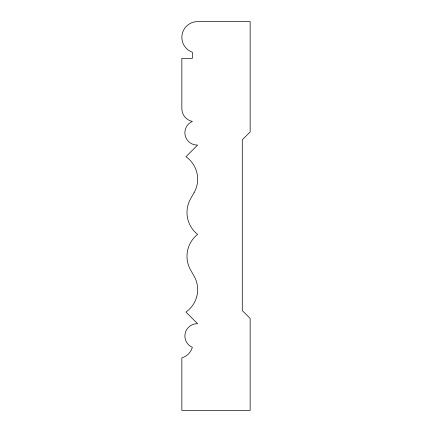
<?xml version="1.0" encoding="UTF-8"?>
<svg xmlns="http://www.w3.org/2000/svg" width="432" height="432" viewBox="0 0 432 432"><rect width="100%" height="100%" fill="white"/><g stroke="black" fill="none" stroke-linecap="round" stroke-linejoin="round"><path stroke-width="0.65" d="M194.06 192.715L190.658 198.666A27.875 27.875 0 0 0 197.613 234.387A27.875 27.875 0 0 0 190.658 270.108L194.06 276.064A27.335 27.335 0 0 1 185.949 312.05L197.613 323.708A12.323 12.323 0 0 0 192.359 347.35A15.304 15.304 0 0 1 181.85 357.858L181.85 410.4L250.15 410.4L250.15 318.454L242.271 310.576L242.271 139.817L250.15 131.933L250.15 21.6L197.613 21.6A15.763 15.763 0 0 0 192.359 52.223L192.359 58.379L181.85 58.379L181.85 108.292A13.095 13.095 0 0 0 192.359 121.424A12.323 12.323 0 0 0 197.613 145.071L185.949 156.73A27.335 27.335 0 0 1 194.06 192.715"/></g></svg>
